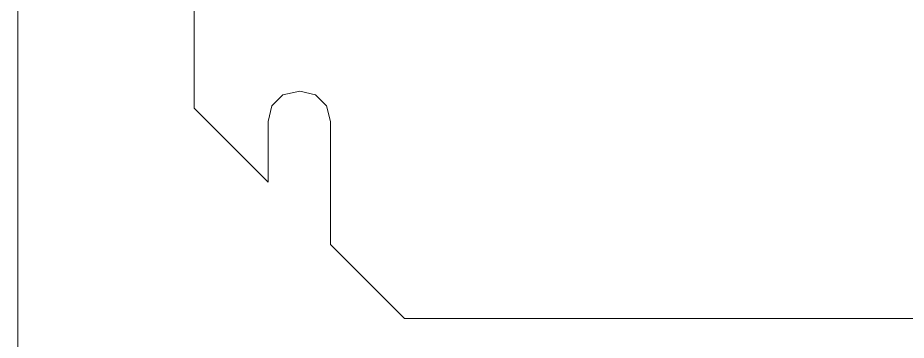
# Model space of a CAD drawing. Header units: millimetres. Extents: x 3 to 291, y 6 to 496.
# Drawn here: x 165.6 to 185.44, y 361.08 to 368.29 of the extents above; entities that cross this region are included whole.
import ezdxf

# ---------------------------------------------------------------- set-up
doc = ezdxf.new("R2010")
doc.units = ezdxf.units.MM
doc.layers.get('0').update_dxf_attribs({"linetype": 'CONTINUOUS'})

msp = doc.modelspace()

# ---------------------------------------------------------------- linework, layer by layer
at = {"color": 7, "linetype": 'Continuous', "lineweight": 20}
msp.add_lwpolyline([(165.596, 358.738), (228.317, 358.738), (228.317, 452.844), (165.596, 452.844)], close=True, dxfattribs=at)
at = {"color": 52, "linetype": 'Continuous', "lineweight": 20}
for points in [[(169.533, 445.3), (169.533, 366.266), (169.533, 366.266)], [(172.578, 365.968), (172.495, 366.316), (172.247, 366.564), (171.899, 366.647), (171.519, 366.564), (171.27, 366.316), (171.188, 365.968)], [(169.533, 366.266), (171.188, 364.612), (171.188, 364.612)], [(171.188, 365.968), (171.188, 364.612), (171.188, 364.612)], [(172.578, 365.968), (172.578, 363.222), (172.578, 363.222)], [(172.578, 363.222), (174.232, 361.567), (174.232, 361.567)], [(174.232, 361.567), (219.73, 361.567), (219.73, 361.567)]]:
    msp.add_lwpolyline(points, dxfattribs=at)

doc.saveas('drawing.dxf')
